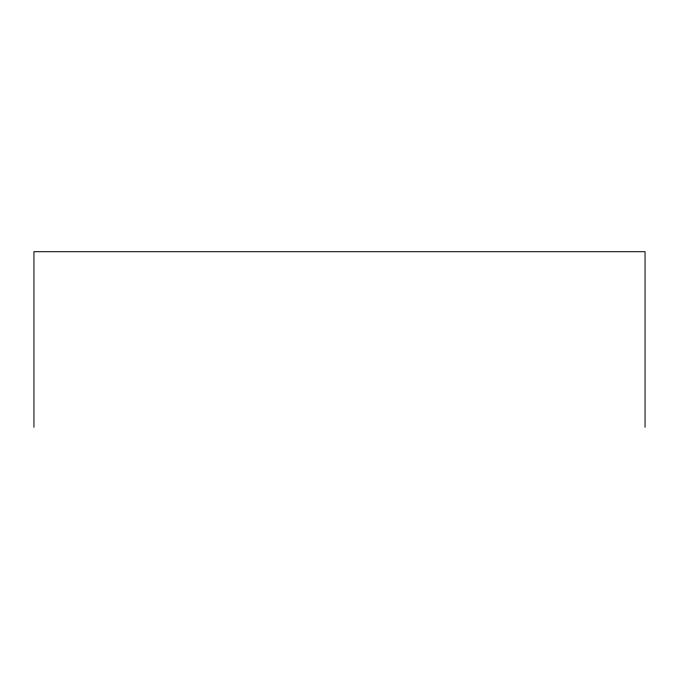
<?xml version="1.0" encoding="UTF-8"?>
<svg xmlns="http://www.w3.org/2000/svg" width="679" height="679" viewBox="0 0 679 679"><rect width="100%" height="100%" fill="white"/><g stroke="black" fill="none" stroke-linecap="round" stroke-linejoin="round"><path stroke-width="1.02" d="M645.05 427.286L645.05 251.714L33.95 251.714L33.95 427.286"/></g></svg>
